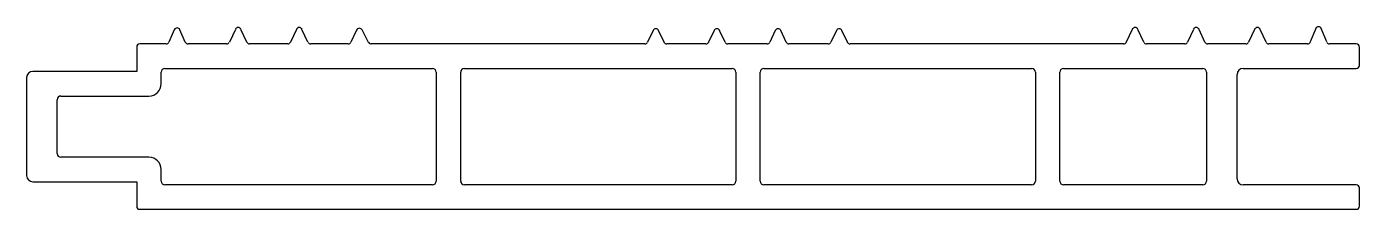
# Model space of a CAD drawing. Extents: x 2295 to 2404, y 1750 to 1765.
import ezdxf

# ---------------------------------------------------------------- set-up
doc = ezdxf.new("R2010")
doc.units = 0
doc.layers.get('0').update_dxf_attribs({"linetype": 'CONTINUOUS'})

msp = doc.modelspace()

# ---------------------------------------------------------------- linework, layer by layer
for p, q in [((2306.75, 1764.97), (2306.31, 1763.96)), ((2307.65, 1763.96), (2307.21, 1764.97)), ((2311.75, 1765), (2311.26, 1763.96)), ((2312.69, 1763.96), (2312.2, 1765)), ((2316.75, 1765), (2316.26, 1763.96)), ((2317.69, 1763.96), (2317.2, 1765)), ((2321.66, 1764.94), (2321.2, 1763.96)), ((2322.65, 1763.94), (2322.11, 1764.95)), ((2345.91, 1764.91), (2345.46, 1763.96)), ((2346.81, 1763.96), (2346.36, 1764.91)), ((2350.91, 1764.91), (2350.46, 1763.96)), ((2351.81, 1763.96), (2351.36, 1764.91)), ((2355.91, 1764.91), (2355.46, 1763.96)), ((2356.81, 1763.96), (2356.36, 1764.91)), ((2360.91, 1764.91), (2360.46, 1763.96)), ((2361.81, 1763.96), (2361.36, 1764.91)), ((2385.11, 1765), (2384.62, 1763.96)), ((2386.05, 1763.96), (2385.57, 1765)), ((2390.11, 1765), (2389.62, 1763.96)), ((2391.05, 1763.96), (2390.57, 1765)), ((2395.11, 1765), (2394.62, 1763.96)), ((2396.05, 1763.96), (2395.57, 1765)), ((2400.11, 1765.06), (2399.67, 1763.97)), ((2401.01, 1763.97), (2400.57, 1765.06)), ((2306.08, 1763.81), (2303.93, 1763.81)), ((2311.03, 1763.81), (2307.88, 1763.81)), ((2316.03, 1763.81), (2312.92, 1763.81)), ((2320.98, 1763.81), (2317.92, 1763.81)), ((2345.24, 1763.81), (2322.87, 1763.81)), ((2350.24, 1763.81), (2347.03, 1763.81)), ((2355.24, 1763.81), (2352.03, 1763.81)), ((2360.24, 1763.81), (2357.03, 1763.81)), ((2384.4, 1763.81), (2362.03, 1763.81)), ((2389.4, 1763.81), (2386.28, 1763.81)), ((2394.4, 1763.81), (2391.28, 1763.81)), ((2399.44, 1763.81), (2396.28, 1763.81)), ((2403.43, 1763.81), (2401.24, 1763.81)), ((2303.68, 1763.56), (2303.68, 1761.56)), ((2403.68, 1762.06), (2403.68, 1763.56)), ((2303.68, 1761.56), (2295.18, 1761.56)), ((2305.68, 1760.56), (2305.68, 1761.51)), ((2305.98, 1761.81), (2327.88, 1761.81)), ((2328.18, 1761.51), (2328.18, 1752.61)), ((2330.18, 1752.61), (2330.18, 1761.51)), ((2330.48, 1761.81), (2352.38, 1761.81)), ((2352.68, 1761.51), (2352.68, 1752.61)), ((2354.68, 1752.61), (2354.68, 1761.51)), ((2354.98, 1761.81), (2376.88, 1761.81)), ((2377.18, 1761.51), (2377.18, 1752.61)), ((2379.18, 1752.61), (2379.18, 1761.51)), ((2379.48, 1761.81), (2390.88, 1761.81)), ((2391.18, 1761.51), (2391.18, 1752.61)), ((2394.18, 1761.81), (2403.43, 1761.81)), ((2294.68, 1761.06), (2294.68, 1753.06)), ((2393.68, 1752.81), (2393.68, 1761.31)), ((2297.18, 1754.86), (2297.18, 1759.26)), ((2297.48, 1759.56), (2297.48, 1759.56)), ((2297.48, 1759.56), (2304.68, 1759.56)), ((2304.68, 1754.56), (2297.48, 1754.56)), ((2305.68, 1752.61), (2305.68, 1753.56)), ((2295.18, 1752.56), (2303.68, 1752.56)), ((2303.68, 1752.56), (2303.68, 1750.56)), ((2327.88, 1752.31), (2305.98, 1752.31)), ((2352.38, 1752.31), (2330.48, 1752.31)), ((2376.88, 1752.31), (2354.98, 1752.31)), ((2390.88, 1752.31), (2379.48, 1752.31)), ((2403.43, 1752.31), (2394.18, 1752.31)), ((2403.68, 1750.56), (2403.68, 1752.06)), ((2303.93, 1750.31), (2403.43, 1750.31))]:
    msp.add_line(p, q)
for centre, radius, start, end in [((2306.98, 1764.87), 0.25, 23.7226, 156.3077), ((2311.98, 1764.9), 0.25, 25.0169, 154.9831), ((2316.98, 1764.9), 0.25, 25.0169, 154.9831), ((2321.89, 1764.84), 0.25, 28.1087, 154.9829), ((2346.14, 1764.8), 0.25, 25.0172, 154.9831), ((2351.14, 1764.8), 0.25, 25.0172, 154.9831), ((2356.14, 1764.8), 0.25, 25.0172, 154.9831), ((2361.14, 1764.8), 0.25, 25.0172, 154.9831), ((2385.34, 1764.9), 0.25, 25.0169, 154.9831), ((2390.34, 1764.9), 0.25, 25.0169, 154.9831), ((2395.34, 1764.9), 0.25, 25.0169, 154.9831), ((2400.34, 1764.97), 0.25, 21.8816, 158.1188), ((2303.93, 1763.56), 0.25, 90, 180), ((2306.08, 1764.06), 0.25, 270, 336.3077), ((2307.88, 1764.06), 0.25, 203.7226, 270), ((2311.03, 1764.06), 0.25, 270, 334.9831), ((2312.92, 1764.06), 0.25, 205.0169, 270), ((2316.03, 1764.06), 0.25, 270, 334.9831), ((2317.92, 1764.06), 0.25, 205.0169, 270), ((2320.98, 1764.06), 0.25, 270, 334.9829), ((2322.87, 1764.06), 0.25, 208.1087, 270), ((2345.24, 1764.06), 0.25, 270, 334.9831), ((2347.03, 1764.06), 0.25, 205.0172, 270), ((2350.24, 1764.06), 0.25, 270, 334.9831), ((2352.03, 1764.06), 0.25, 205.0172, 270), ((2355.24, 1764.06), 0.25, 270, 334.9831), ((2357.03, 1764.06), 0.25, 205.0172, 270), ((2360.24, 1764.06), 0.25, 270, 334.9831), ((2362.03, 1764.06), 0.25, 205.0172, 270), ((2384.4, 1764.06), 0.25, 270, 334.9831), ((2386.28, 1764.06), 0.25, 205.0169, 270), ((2389.4, 1764.06), 0.25, 270, 334.9831), ((2391.28, 1764.06), 0.25, 205.0169, 270), ((2394.4, 1764.06), 0.25, 270, 334.9831), ((2396.28, 1764.06), 0.25, 205.0169, 270), ((2399.44, 1764.06), 0.25, 270, 338.1188), ((2401.24, 1764.06), 0.25, 201.8816, 270), ((2403.43, 1763.56), 0.25, 0, 90), ((2295.18, 1761.06), 0.5, 90, 180), ((2305.98, 1761.51), 0.3, 90, 180), ((2327.88, 1761.51), 0.3, 0, 90), ((2330.48, 1761.51), 0.3, 90, 180.5169), ((2352.38, 1761.51), 0.3, 0, 90), ((2354.98, 1761.51), 0.3, 90, 180.5169), ((2376.88, 1761.51), 0.3, 0, 90), ((2379.48, 1761.51), 0.3, 90, 180.5169), ((2390.88, 1761.51), 0.3, 0.5169, 90), ((2394.18, 1761.31), 0.5, 90, 180), ((2403.43, 1762.06), 0.25, 270, 0), ((2304.68, 1760.56), 1, 270, 0), ((2297.48, 1759.26), 0.3, 90, 180.0002), ((2297.48, 1754.86), 0.3, 180, 270), ((2304.68, 1753.56), 1, 0.0022, 90), ((2295.18, 1753.06), 0.5, 180, 270), ((2394.18, 1752.81), 0.5, 180, 270), ((2305.98, 1752.61), 0.3, 180, 270), ((2327.88, 1752.61), 0.3, 270, 0), ((2330.48, 1752.61), 0.3, 180.5169, 270), ((2352.38, 1752.61), 0.3, 270, 0), ((2354.98, 1752.61), 0.3, 180.5169, 270), ((2376.88, 1752.61), 0.3, 270, 0), ((2379.48, 1752.61), 0.3, 180.5169, 270), ((2390.88, 1752.61), 0.3, 270, 0.5169), ((2403.43, 1752.06), 0.25, 0, 90), ((2303.93, 1750.56), 0.25, 180, 270), ((2403.43, 1750.56), 0.25, 270, 0)]:
    msp.add_arc(centre, radius, start, end)

doc.saveas('drawing.dxf')
